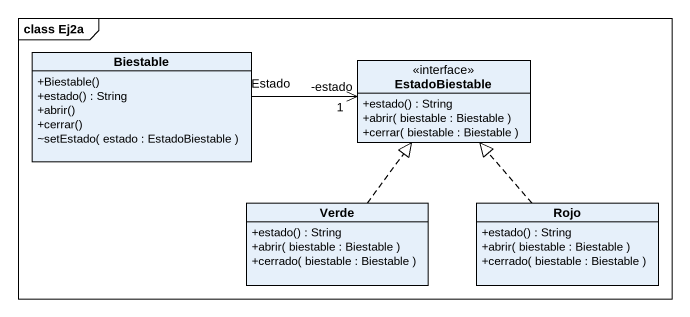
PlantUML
@startuml
mainframe class Ej2a
hide circle
hide empty members
skinparam classAttributeIconSize 0
class Biestable {
  +Biestable()
  +estado() : String
  +abrir()
  +cerrar()
  ~setEstado( estado : EstadoBiestable )
}
interface EstadoBiestable {
  +estado() : String
  +abrir( biestable : Biestable )
  +cerrar( biestable : Biestable )
}
class Verde {
  +estado() : String
  +abrir( biestable : Biestable )
  +cerrado( biestable : Biestable )
}
class Rojo {
  +estado() : String
  +abrir( biestable : Biestable )
  +cerrado( biestable : Biestable )
}
Biestable -right-> "-estado\n1" EstadoBiestable : Estado
Verde .up.|> EstadoBiestable
Rojo .up.|> EstadoBiestable
@enduml
